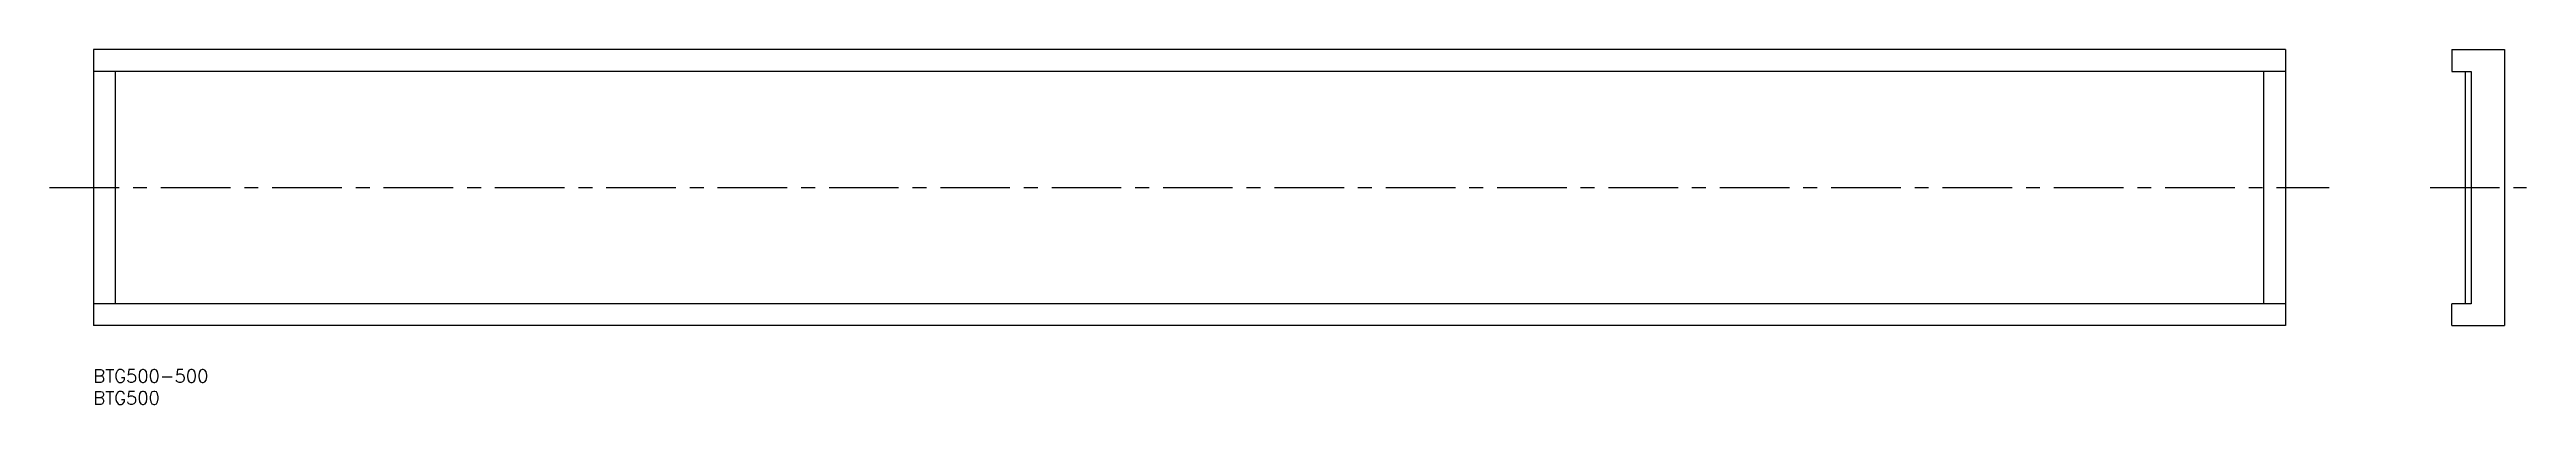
# Model space of a CAD drawing. Extents: x -10 to 555, y -8 to 73.
import ezdxf

# ---------------------------------------------------------------- set-up
doc = ezdxf.new("R2010")
doc.units = 0
doc.header["$LTSCALE"] = 0.5
doc.linetypes.add('CENTER', pattern=[50.8, 31.75, -6.35, 6.35, -6.35])
for name, color, linetype in [('MSM_CENTER', 1, 'CENTER'), ('MSM_CONTINUOUS', 7, 'CONTINUOUS'), ('MSM_PART_NUMBER', 7, 'CONTINUOUS')]:
    doc.layers.add(name, color=color, linetype=linetype)
doc.styles.get("Standard").update_dxf_attribs({"font": 'txt.shx', "height": 3, "bigfont": 'bigfont.shx'})

# ---------------------------------------------------------------- blocks, each defined once
blk = doc.blocks.new('*U2')
at = {"layer": 'MSM_PART_NUMBER'}
blk.add_text('BTG500-500', height=3, dxfattribs=at).set_placement((0, -3))
blk = doc.blocks.new('*U3')
at = {"layer": 'MSM_PART_NUMBER'}
blk.add_text('BTG500', height=3, dxfattribs=at).set_placement((0, -8))

msp = doc.modelspace()

# ---------------------------------------------------------------- linework, layer by layer
at = {"layer": 'MSM_CENTER'}
for p, q in [((-10, 41.5), (510, 41.5)), ((533, 41.5), (555, 41.5))]:
    msp.add_line(p, q, dxfattribs=at)
at = {"layer": 'MSM_CONTINUOUS'}
for p, q in [((500, 73), (0, 73)), ((0, 73), (0, 10)), ((500, 68), (0, 68)), ((5, 68), (5, 15)), ((495, 68), (495, 15)), ((500, 73), (500, 10)), ((538, 73), (550, 73)), ((538, 73), (538, 68)), ((538, 68), (542.4, 68)), ((541, 68), (541, 15)), ((542.4, 68), (542.4, 15)), ((550, 73), (550, 10)), ((500, 15), (0, 15)), ((538, 10), (538, 15)), ((542.4, 15), (538, 15)), ((500, 10), (0, 10)), ((538, 10), (550, 10))]:
    msp.add_line(p, q, dxfattribs=at)

# ---------------------------------------------------------------- block references
for name in ['*U2', '*U3']:
    msp.add_blockref(name, (0, 0), dxfattribs=at)

doc.saveas('drawing.dxf')
